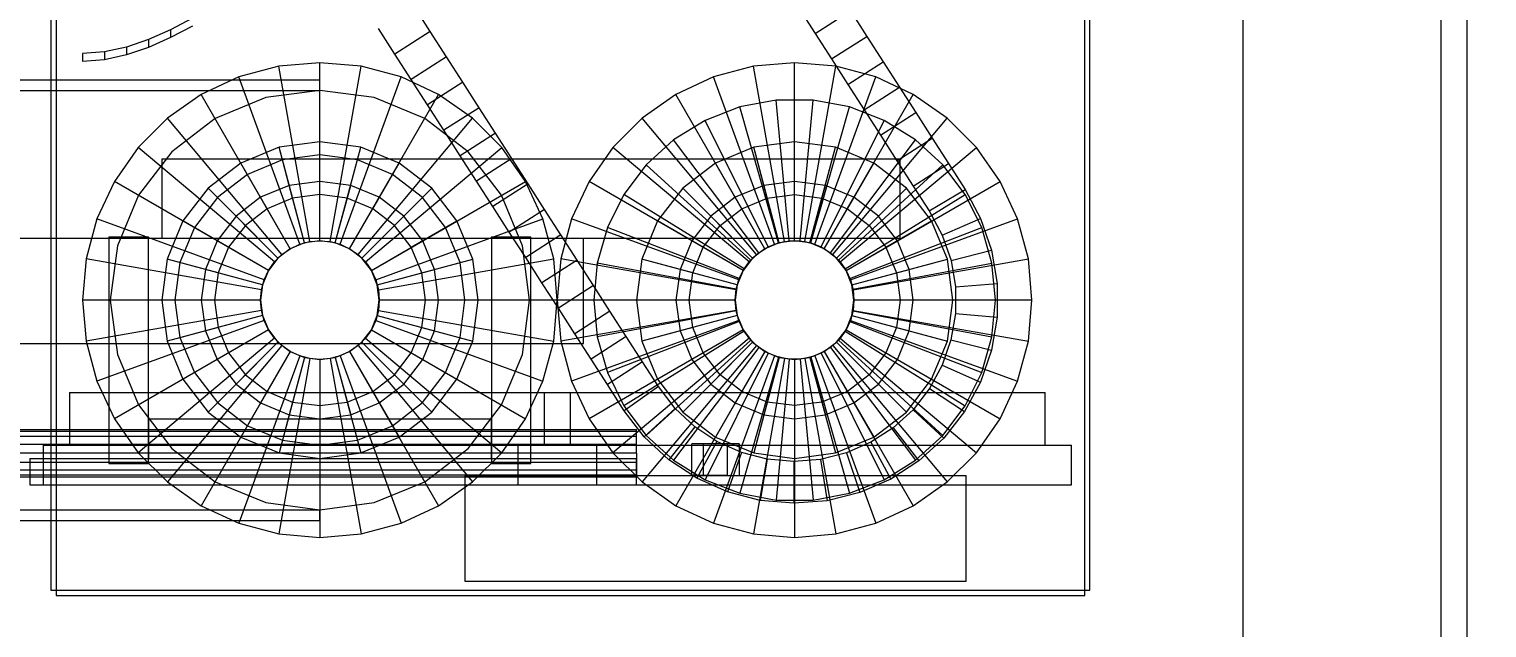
# Model space of a CAD drawing. Header units: millimetres. Extents: x -191664 to 191490, y -197311 to 10263.
# Drawn here: x 20544 to 21097, y -123838 to -123611 of the extents above; entities that cross this region are included whole.
import ezdxf

# ---------------------------------------------------------------- set-up
doc = ezdxf.new("R2010")
doc.units = ezdxf.units.MM
doc.layers.add('DET_secador_lateral', color=7, linetype='Continuous', lineweight=0)
doc.layers.add('R15_COTAS_TRANSPORTE_P', color=1, linetype='Continuous', lineweight=0)
doc.dimstyles.new('PLANTA_20', dxfattribs={"dimtxt": 50, "dimasz": 30, "dimexe": 30, "dimexo": 16, "dimgap": 20, "dimtad": 1, "dimtih": 1, "dimtoh": 1, "dimdec": 1, "dimzin": 0, "dimdsep": 46, "dimcen": 0.09, "dimadec": 0, "dimazin": 0, "dimtfac": 1, "dimtdec": 4, "dimtofl": 0, "dimtmove": 0, "dimatfit": 3, "dimfxl": 1, "dimtolj": 1, "dimtzin": 0, "dimarcsym": 0})

# ---------------------------------------------------------------- blocks, each defined once
blk = doc.blocks.new('*D133')
at = {"layer": 'Defpoints', "color": 0, "transparency": 16777216}
for p in [(439.69, -194147.98), (217.89, -194406.09), (-500, -194490), (-500, -194490), (500, -194490)]:
    blk.add_point(p, dxfattribs=at)
at = {"layer": 'R15_COTAS_TRANSPORTE_P', "color": 0, "lineweight": -2, "transparency": 16777216}
blk.add_arc((-500, -194490), 722.77, 2.37834, 17.62166, dxfattribs=at)
at = {"layer": 'R15_COTAS_TRANSPORTE_P', "color": 0, "transparency": 16777216}
for points in [[(184.12, -194272.81), (193.59, -194269.58), (179.18, -194242.8)], [(227.15, -194459.9), (217.15, -194460.11), (222.77, -194490)]]:
    blk.add_solid(points, dxfattribs=at)

msp = doc.modelspace()

# ---------------------------------------------------------------- linework, layer by layer
at = {"layer": 'DET_secador_lateral', "color": 9, "true_color": 0xb8c6c1}
msp.add_line((21079.71, -123265), (21079.71, -125025), dxfattribs=at)
at = {"layer": 'DET_secador_lateral', "color": 254, "true_color": 0xd8e0dc}
msp.add_line((21089.71, -125535), (21089.71, -123265), dxfattribs=at)
at = {"layer": 'DET_secador_lateral', "color": 251, "true_color": 0x536a64}
msp.add_line((21004.71, -123300), (21004.71, -125550), dxfattribs=at)
at = {"layer": 'DET_secador_lateral', "color": 55, "true_color": 0xb9a24b}
for p, q in [((20552.71, -123323.5), (20552.71, -123823.5)), ((20946.71, -123823.5), (20946.71, -123323.5)), ((20552.71, -123823.5), (20554.71, -123823.5)), ((20554.71, -123823.5), (20554.71, -123825.5)), ((20554.71, -123825.5), (20944.71, -123825.5)), ((20944.71, -123825.5), (20944.71, -123823.5)), ((20944.71, -123823.5), (20946.71, -123823.5))]:
    msp.add_line(p, q, dxfattribs=at)
at = {"layer": 'DET_secador_lateral', "color": 43, "true_color": 0xc7ad4e}
for p, q in [((20554.71, -123323.5), (20554.71, -123823.5)), ((20944.71, -123823.5), (20944.71, -123323.5)), ((20554.71, -123823.5), (20944.71, -123823.5))]:
    msp.add_line(p, q, dxfattribs=at)
at = {"layer": 'DET_secador_lateral', "color": 8, "true_color": 0x657a85}
for p, q in [((20696.51, -123611.64), (20690.31, -123602)), ((20836.29, -123602.83), (20842.49, -123612.47)), ((20842.49, -123612.47), (20855.85, -123603.88)), ((20855.85, -123603.88), (20862.04, -123613.52)), ((20683.15, -123620.23), (20676.95, -123610.59)), ((20696.51, -123611.64), (20683.15, -123620.23)), ((20702.7, -123621.28), (20696.51, -123611.64)), ((20842.49, -123612.47), (20848.68, -123622.1)), ((20848.68, -123622.1), (20862.04, -123613.52)), ((20862.04, -123613.52), (20868.24, -123623.16)), ((20689.34, -123629.87), (20683.15, -123620.23)), ((20702.7, -123621.28), (20689.34, -123629.87)), ((20708.9, -123630.92), (20702.7, -123621.28)), ((20848.68, -123622.1), (20854.88, -123631.74)), ((20854.88, -123631.74), (20868.24, -123623.16)), ((20868.24, -123623.16), (20874.43, -123632.79)), ((20695.54, -123639.51), (20689.34, -123629.87)), ((20708.9, -123630.92), (20695.54, -123639.51)), ((20715.09, -123640.56), (20708.9, -123630.92)), ((20854.88, -123631.74), (20861.08, -123641.38)), ((20861.08, -123641.38), (20874.43, -123632.79)), ((20874.43, -123632.79), (20880.63, -123642.43)), ((20701.74, -123649.14), (20695.54, -123639.51)), ((20715.09, -123640.56), (20701.74, -123649.14)), ((20721.29, -123650.2), (20715.09, -123640.56)), ((20861.08, -123641.38), (20867.27, -123651.02)), ((20867.27, -123651.02), (20880.63, -123642.43)), ((20880.63, -123642.43), (20886.83, -123652.07)), ((20707.93, -123658.78), (20701.74, -123649.14)), ((20721.29, -123650.2), (20707.93, -123658.78)), ((20727.49, -123659.83), (20721.29, -123650.2)), ((20867.27, -123651.02), (20873.47, -123660.66)), ((20873.47, -123660.66), (20886.83, -123652.07)), ((20886.83, -123652.07), (20893.02, -123661.71)), ((20714.13, -123668.42), (20707.93, -123658.78)), ((20727.49, -123659.83), (20714.13, -123668.42)), ((20733.68, -123669.47), (20727.49, -123659.83)), ((20873.47, -123660.66), (20879.67, -123670.3)), ((20879.67, -123670.3), (20893.02, -123661.71)), ((20893.02, -123661.71), (20899.37, -123671.6)), ((20720.32, -123678.06), (20714.13, -123668.42)), ((20733.68, -123669.47), (20720.32, -123678.06)), ((20739.88, -123679.11), (20733.68, -123669.47)), ((20879.67, -123670.3), (20885.71, -123679.68)), ((20885.71, -123679.68), (20899.37, -123671.6)), ((20899.37, -123671.6), (20905.26, -123682.51)), ((20726.52, -123687.7), (20720.32, -123678.06)), ((20739.88, -123679.11), (20726.52, -123687.7)), ((20746.08, -123688.75), (20739.88, -123679.11)), ((20885.71, -123679.68), (20890.72, -123688.9)), ((20890.72, -123688.9), (20905.26, -123682.51)), ((20905.26, -123682.51), (20909.41, -123694.58)), ((20732.72, -123697.34), (20726.52, -123687.7)), ((20746.08, -123688.75), (20732.72, -123697.34)), ((20752.27, -123698.39), (20746.08, -123688.75)), ((20890.72, -123688.9), (20894.02, -123698.48)), ((20894.02, -123698.48), (20909.41, -123694.58)), ((20909.41, -123694.58), (20911.51, -123707.17)), ((20738.91, -123706.98), (20732.72, -123697.34)), ((20752.27, -123698.39), (20738.91, -123706.98)), ((20758.47, -123708.03), (20752.27, -123698.39)), ((20894.02, -123698.48), (20895.68, -123708.47)), ((20745.11, -123716.61), (20738.91, -123706.98)), ((20758.47, -123708.03), (20745.11, -123716.61)), ((20764.66, -123717.67), (20758.47, -123708.03)), ((20895.68, -123708.47), (20895.67, -123718.6)), ((20895.68, -123708.47), (20911.51, -123707.17)), ((20911.51, -123707.17), (20911.5, -123719.93)), ((20751.31, -123726.25), (20745.11, -123716.61)), ((20764.66, -123717.67), (20751.31, -123726.25)), ((20770.86, -123727.3), (20764.66, -123717.67)), ((20895.67, -123718.6), (20894, -123728.59)), ((20895.67, -123718.6), (20911.5, -123719.93)), ((20911.5, -123719.93), (20909.39, -123732.51)), ((20757.5, -123735.89), (20751.31, -123726.25)), ((20770.86, -123727.3), (20757.5, -123735.89)), ((20777.06, -123736.94), (20770.86, -123727.3)), ((20894, -123728.59), (20890.69, -123738.17)), ((20894, -123728.59), (20909.39, -123732.51)), ((20909.39, -123732.51), (20905.23, -123744.57)), ((20763.7, -123745.53), (20757.5, -123735.89)), ((20777.06, -123736.94), (20763.7, -123745.53)), ((20783.07, -123746.31), (20777.06, -123736.94)), ((20890.69, -123738.17), (20885.86, -123747.07)), ((20890.69, -123738.17), (20905.23, -123744.57)), ((20905.23, -123744.57), (20899.13, -123755.78)), ((20770.08, -123755.44), (20763.7, -123745.53)), ((20783.07, -123746.31), (20770.08, -123755.44)), ((20789.42, -123754.62), (20783.07, -123746.31)), ((20885.86, -123747.07), (20879.61, -123755.05)), ((20885.86, -123747.07), (20899.13, -123755.78)), ((20777.66, -123765.29), (20770.08, -123755.44)), ((20789.42, -123754.62), (20777.66, -123765.29)), ((20796.82, -123761.53), (20789.42, -123754.62)), ((20879.61, -123755.05), (20872.14, -123761.89)), ((20879.61, -123755.05), (20891.27, -123765.83)), ((20899.13, -123755.78), (20891.27, -123765.83)), ((20786.99, -123774), (20777.66, -123765.29)), ((20796.82, -123761.53), (20786.99, -123774)), ((20805.27, -123767.12), (20796.82, -123761.53)), ((20872.14, -123761.89), (20863.64, -123767.4)), ((20872.14, -123761.89), (20881.86, -123774.45)), ((20891.27, -123765.83), (20881.86, -123774.45)), ((20805.27, -123767.12), (20797.63, -123781.04)), ((20814.52, -123771.25), (20805.27, -123767.12)), ((20814.52, -123771.25), (20809.28, -123786.24)), ((20824.33, -123773.79), (20814.52, -123771.25)), ((20854.35, -123771.44), (20844.52, -123773.88)), ((20863.64, -123767.4), (20854.35, -123771.44)), ((20854.35, -123771.44), (20859.45, -123786.48)), ((20863.64, -123767.4), (20871.15, -123781.39)), ((20797.63, -123781.04), (20786.99, -123774)), ((20824.33, -123773.79), (20821.63, -123789.44)), ((20834.42, -123774.68), (20824.33, -123773.79)), ((20834.42, -123774.68), (20834.35, -123790.55)), ((20844.52, -123773.88), (20834.42, -123774.68)), ((20844.52, -123773.88), (20847.07, -123789.56)), ((20881.86, -123774.45), (20871.15, -123781.39)), ((20809.28, -123786.24), (20797.63, -123781.04)), ((20871.15, -123781.39), (20859.45, -123786.48)), ((20821.63, -123789.44), (20809.28, -123786.24)), ((20859.45, -123786.48), (20847.07, -123789.56)), ((20834.35, -123790.55), (20821.63, -123789.44)), ((20847.07, -123789.56), (20834.35, -123790.55))]:
    msp.add_line(p, q, dxfattribs=at)
at = {"layer": 'DET_secador_lateral', "color": 9, "true_color": 0xc7cdbf}
for p, q in [((20598.05, -123611), (20589.71, -123614.73)), ((20606.38, -123606.66), (20598.05, -123611)), ((20606.38, -123609.66), (20598.05, -123614)), ((20598.05, -123611), (20598.05, -123614)), ((20581.38, -123617.59), (20573.05, -123619.39)), ((20589.71, -123614.73), (20581.38, -123617.59)), ((20581.38, -123617.59), (20581.38, -123620.59)), ((20598.05, -123614), (20589.71, -123617.73)), ((20589.71, -123614.73), (20589.71, -123617.73)), ((20573.05, -123619.39), (20564.71, -123620)), ((20564.71, -123620), (20564.71, -123623)), ((20573.05, -123622.39), (20564.71, -123623)), ((20573.05, -123619.39), (20573.05, -123622.39)), ((20581.38, -123620.59), (20573.05, -123622.39)), ((20589.71, -123617.73), (20581.38, -123620.59))]:
    msp.add_line(p, q, dxfattribs=at)
at = {"layer": 'DET_secador_lateral', "color": 252, "true_color": 0x8ba19a}
for p, q in [((20639.08, -123624.87), (20623.93, -123628.93)), ((20654.71, -123623.5), (20639.08, -123624.87)), ((20650.81, -123691.34), (20639.08, -123624.87)), ((20670.34, -123624.87), (20654.71, -123623.5)), ((20654.71, -123691), (20654.71, -123623.5)), ((20658.62, -123691.34), (20670.34, -123624.87)), ((20685.49, -123628.93), (20670.34, -123624.87)), ((20819.08, -123624.87), (20803.93, -123628.93)), ((20834.71, -123623.5), (20819.08, -123624.87)), ((20830.81, -123691.34), (20819.08, -123624.87)), ((20850.34, -123624.87), (20834.71, -123623.5)), ((20834.71, -123691), (20834.71, -123623.5)), ((20838.62, -123691.34), (20850.34, -123624.87)), ((20865.49, -123628.93), (20850.34, -123624.87)), ((20623.93, -123628.93), (20609.71, -123635.56)), ((20647.02, -123692.36), (20623.93, -123628.93)), ((20662.41, -123692.36), (20685.49, -123628.93)), ((20699.71, -123635.56), (20685.49, -123628.93)), ((20803.93, -123628.93), (20789.71, -123635.56)), ((20827.02, -123692.36), (20803.93, -123628.93)), ((20842.41, -123692.36), (20865.49, -123628.93)), ((20879.71, -123635.56), (20865.49, -123628.93)), ((20609.71, -123635.56), (20596.86, -123644.56)), ((20643.46, -123694.01), (20609.71, -123635.56)), ((20665.96, -123694.01), (20699.71, -123635.56)), ((20712.56, -123644.56), (20699.71, -123635.56)), ((20789.71, -123635.56), (20776.86, -123644.56)), ((20823.46, -123694.01), (20789.71, -123635.56)), ((20827.69, -123637.71), (20813.88, -123640.29)), ((20841.74, -123637.71), (20827.69, -123637.71)), ((20832.64, -123691.1), (20827.69, -123637.71)), ((20836.79, -123691.1), (20841.74, -123637.71)), ((20855.54, -123640.29), (20841.74, -123637.71)), ((20845.96, -123694.01), (20879.71, -123635.56)), ((20892.56, -123644.56), (20879.71, -123635.56)), ((20596.86, -123644.56), (20585.77, -123655.65)), ((20640.25, -123696.26), (20596.86, -123644.56)), ((20669.17, -123696.26), (20712.56, -123644.56)), ((20723.66, -123655.65), (20712.56, -123644.56)), ((20776.86, -123644.56), (20765.77, -123655.65)), ((20820.25, -123696.26), (20776.86, -123644.56)), ((20813.88, -123640.29), (20800.78, -123645.36)), ((20828.55, -123691.86), (20813.88, -123640.29)), ((20840.87, -123691.86), (20855.54, -123640.29)), ((20849.17, -123696.26), (20892.56, -123644.56)), ((20868.64, -123645.36), (20855.54, -123640.29)), ((20903.66, -123655.65), (20892.56, -123644.56)), ((20800.78, -123645.36), (20788.84, -123652.76)), ((20824.68, -123693.36), (20800.78, -123645.36)), ((20844.74, -123693.36), (20868.64, -123645.36)), ((20880.58, -123652.76), (20868.64, -123645.36)), ((20585.77, -123655.65), (20576.77, -123668.5)), ((20637.48, -123699.04), (20585.77, -123655.65)), ((20639.18, -123655.54), (20624.71, -123661.54)), ((20654.71, -123653.5), (20639.18, -123655.54)), ((20644.36, -123674.86), (20639.18, -123655.54)), ((20648.89, -123691.77), (20639.18, -123655.54)), ((20670.24, -123655.54), (20654.71, -123653.5)), ((20654.71, -123673.5), (20654.71, -123653.5)), ((20654.71, -123691), (20654.71, -123653.5)), ((20660.54, -123691.77), (20670.24, -123655.54)), ((20665.06, -123674.86), (20670.24, -123655.54)), ((20684.71, -123661.54), (20670.24, -123655.54)), ((20671.95, -123699.04), (20723.66, -123655.65)), ((20732.65, -123668.5), (20723.66, -123655.65)), ((20765.77, -123655.65), (20756.77, -123668.5)), ((20817.48, -123699.04), (20765.77, -123655.65)), ((20788.84, -123652.76), (20778.46, -123662.22)), ((20821.15, -123695.54), (20788.84, -123652.76)), ((20819.18, -123655.54), (20804.71, -123661.54)), ((20834.71, -123653.5), (20819.18, -123655.54)), ((20824.36, -123674.86), (20819.18, -123655.54)), ((20828.89, -123691.77), (20819.18, -123655.54)), ((20850.24, -123655.54), (20834.71, -123653.5)), ((20834.71, -123673.5), (20834.71, -123653.5)), ((20834.71, -123691), (20834.71, -123653.5)), ((20840.54, -123691.77), (20850.24, -123655.54)), ((20845.06, -123674.86), (20850.24, -123655.54)), ((20848.27, -123695.54), (20880.58, -123652.76)), ((20864.71, -123661.54), (20850.24, -123655.54)), ((20851.95, -123699.04), (20903.66, -123655.65)), ((20890.96, -123662.22), (20880.58, -123652.76)), ((20912.65, -123668.5), (20903.66, -123655.65)), ((20624.71, -123661.54), (20612.29, -123671.07)), ((20634.71, -123678.86), (20624.71, -123661.54)), ((20643.46, -123694.01), (20624.71, -123661.54)), ((20665.96, -123694.01), (20684.71, -123661.54)), ((20674.71, -123678.86), (20684.71, -123661.54)), ((20697.14, -123671.07), (20684.71, -123661.54)), ((20804.71, -123661.54), (20792.29, -123671.07)), ((20814.71, -123678.86), (20804.71, -123661.54)), ((20823.46, -123694.01), (20804.71, -123661.54)), ((20845.96, -123694.01), (20864.71, -123661.54)), ((20854.71, -123678.86), (20864.71, -123661.54)), ((20877.14, -123671.07), (20864.71, -123661.54)), ((20778.46, -123662.22), (20770, -123673.43)), ((20818.08, -123698.34), (20778.46, -123662.22)), ((20851.34, -123698.34), (20890.96, -123662.22)), ((20899.43, -123673.43), (20890.96, -123662.22)), ((20576.77, -123668.5), (20570.14, -123682.72)), ((20635.23, -123702.25), (20576.77, -123668.5)), ((20612.29, -123671.07), (20602.75, -123683.5)), ((20626.43, -123685.22), (20612.29, -123671.07)), ((20638.8, -123697.59), (20612.29, -123671.07)), ((20643.07, -123670.03), (20632.21, -123674.53)), ((20654.71, -123668.5), (20643.07, -123670.03)), ((20648.89, -123691.77), (20643.07, -123670.03)), ((20666.36, -123670.03), (20654.71, -123668.5)), ((20654.71, -123691), (20654.71, -123668.5)), ((20660.54, -123691.77), (20666.36, -123670.03)), ((20677.21, -123674.53), (20666.36, -123670.03)), ((20670.62, -123697.59), (20697.14, -123671.07)), ((20674.2, -123702.25), (20732.65, -123668.5)), ((20683, -123685.22), (20697.14, -123671.07)), ((20706.67, -123683.5), (20697.14, -123671.07)), ((20739.28, -123682.72), (20732.65, -123668.5)), ((20756.77, -123668.5), (20750.14, -123682.72)), ((20815.23, -123702.25), (20756.77, -123668.5)), ((20792.29, -123671.07), (20782.75, -123683.5)), ((20806.43, -123685.22), (20792.29, -123671.07)), ((20818.8, -123697.59), (20792.29, -123671.07)), ((20823.07, -123670.03), (20812.21, -123674.53)), ((20834.71, -123668.5), (20823.07, -123670.03)), ((20828.89, -123691.77), (20823.07, -123670.03)), ((20846.36, -123670.03), (20834.71, -123668.5)), ((20834.71, -123691), (20834.71, -123668.5)), ((20840.54, -123691.77), (20846.36, -123670.03)), ((20857.21, -123674.53), (20846.36, -123670.03)), ((20850.62, -123697.59), (20877.14, -123671.07)), ((20854.2, -123702.25), (20912.65, -123668.5)), ((20863, -123685.22), (20877.14, -123671.07)), ((20886.67, -123683.5), (20877.14, -123671.07)), ((20919.28, -123682.72), (20912.65, -123668.5)), ((20632.21, -123674.53), (20622.89, -123681.68)), ((20643.46, -123694.01), (20632.21, -123674.53)), ((20665.96, -123694.01), (20677.21, -123674.53)), ((20686.53, -123681.68), (20677.21, -123674.53)), ((20770, -123673.43), (20763.74, -123686)), ((20815.58, -123701.66), (20770, -123673.43)), ((20812.21, -123674.53), (20802.89, -123681.68)), ((20823.46, -123694.01), (20812.21, -123674.53)), ((20814.71, -123678.86), (20824.36, -123674.86)), ((20824.36, -123674.86), (20834.71, -123673.5)), ((20834.71, -123673.5), (20845.06, -123674.86)), ((20845.06, -123674.86), (20854.71, -123678.86)), ((20845.96, -123694.01), (20857.21, -123674.53)), ((20853.84, -123701.66), (20899.43, -123673.43)), ((20866.53, -123681.68), (20857.21, -123674.53)), ((20905.69, -123686), (20899.43, -123673.43)), ((20570.14, -123682.72), (20566.08, -123697.87)), ((20633.57, -123705.8), (20570.14, -123682.72)), ((20602.75, -123683.5), (20596.76, -123697.97)), ((20620.07, -123693.5), (20602.75, -123683.5)), ((20635.23, -123702.25), (20602.75, -123683.5)), ((20622.89, -123681.68), (20615.74, -123691)), ((20638.8, -123697.59), (20622.89, -123681.68)), ((20670.62, -123697.59), (20686.53, -123681.68)), ((20674.2, -123702.25), (20706.67, -123683.5)), ((20675.86, -123705.8), (20739.28, -123682.72)), ((20693.68, -123691), (20686.53, -123681.68)), ((20689.35, -123693.5), (20706.67, -123683.5)), ((20712.67, -123697.97), (20706.67, -123683.5)), ((20743.34, -123697.87), (20739.28, -123682.72)), ((20750.14, -123682.72), (20746.08, -123697.87)), ((20813.57, -123705.8), (20750.14, -123682.72)), ((20782.75, -123683.5), (20776.76, -123697.97)), ((20800.07, -123693.5), (20782.75, -123683.5)), ((20815.23, -123702.25), (20782.75, -123683.5)), ((20802.89, -123681.68), (20795.74, -123691)), ((20818.8, -123697.59), (20802.89, -123681.68)), ((20806.43, -123685.22), (20814.71, -123678.86)), ((20850.62, -123697.59), (20866.53, -123681.68)), ((20854.2, -123702.25), (20886.67, -123683.5)), ((20854.71, -123678.86), (20863, -123685.22)), ((20855.86, -123705.8), (20919.28, -123682.72)), ((20873.68, -123691), (20866.53, -123681.68)), ((20869.35, -123693.5), (20886.67, -123683.5)), ((20892.67, -123697.97), (20886.67, -123683.5)), ((20923.34, -123697.87), (20919.28, -123682.72)), ((20763.74, -123686), (20759.89, -123699.51)), ((20813.73, -123705.37), (20763.74, -123686)), ((20800.07, -123693.5), (20806.43, -123685.22)), ((20855.69, -123705.37), (20905.69, -123686)), ((20863, -123685.22), (20869.35, -123693.5)), ((20909.53, -123699.51), (20905.69, -123686)), ((20615.74, -123691), (20611.25, -123701.85)), ((20635.23, -123702.25), (20615.74, -123691)), ((20640.25, -123696.26), (20643.46, -123694.01)), ((20643.46, -123694.01), (20647.02, -123692.36)), ((20647.02, -123692.36), (20650.81, -123691.34)), ((20650.81, -123691.34), (20654.71, -123691)), ((20654.71, -123691), (20658.62, -123691.34)), ((20658.62, -123691.34), (20662.41, -123692.36)), ((20662.41, -123692.36), (20665.96, -123694.01)), ((20665.96, -123694.01), (20669.17, -123696.26)), ((20674.2, -123702.25), (20693.68, -123691)), ((20698.18, -123701.85), (20693.68, -123691)), ((20795.74, -123691), (20791.25, -123701.85)), ((20815.23, -123702.25), (20795.74, -123691)), ((20796.08, -123703.15), (20800.07, -123693.5)), ((20820.25, -123696.26), (20823.46, -123694.01)), ((20821.15, -123695.54), (20824.68, -123693.36)), ((20823.46, -123694.01), (20827.02, -123692.36)), ((20824.68, -123693.36), (20828.55, -123691.86)), ((20827.02, -123692.36), (20830.81, -123691.34)), ((20828.55, -123691.86), (20832.64, -123691.1)), ((20830.81, -123691.34), (20834.71, -123691)), ((20832.64, -123691.1), (20836.79, -123691.1)), ((20834.71, -123691), (20838.62, -123691.34)), ((20836.79, -123691.1), (20840.87, -123691.86)), ((20838.62, -123691.34), (20842.41, -123692.36)), ((20840.87, -123691.86), (20844.74, -123693.36)), ((20842.41, -123692.36), (20845.96, -123694.01)), ((20844.74, -123693.36), (20848.27, -123695.54)), ((20845.96, -123694.01), (20849.17, -123696.26)), ((20854.2, -123702.25), (20873.68, -123691)), ((20869.35, -123693.5), (20873.35, -123703.15)), ((20878.18, -123701.85), (20873.68, -123691)), ((20566.08, -123697.87), (20564.71, -123713.5)), ((20632.55, -123709.59), (20566.08, -123697.87)), ((20596.76, -123697.97), (20594.71, -123713.5)), ((20616.08, -123703.15), (20596.76, -123697.97)), ((20632.98, -123707.68), (20596.76, -123697.97)), ((20635.23, -123702.25), (20637.48, -123699.04)), ((20637.48, -123699.04), (20640.25, -123696.26)), ((20669.17, -123696.26), (20671.95, -123699.04)), ((20671.95, -123699.04), (20674.2, -123702.25)), ((20676.45, -123707.68), (20712.67, -123697.97)), ((20676.87, -123709.59), (20743.34, -123697.87)), ((20693.35, -123703.15), (20712.67, -123697.97)), ((20714.71, -123713.5), (20712.67, -123697.97)), ((20744.71, -123713.5), (20743.34, -123697.87)), ((20746.08, -123697.87), (20744.71, -123713.5)), ((20812.55, -123709.59), (20746.08, -123697.87)), ((20759.89, -123699.51), (20758.6, -123713.5)), ((20812.6, -123709.37), (20759.89, -123699.51)), ((20776.76, -123697.97), (20774.71, -123713.5)), ((20796.08, -123703.15), (20776.76, -123697.97)), ((20812.98, -123707.68), (20776.76, -123697.97)), ((20815.23, -123702.25), (20817.48, -123699.04)), ((20815.58, -123701.66), (20818.08, -123698.34)), ((20817.48, -123699.04), (20820.25, -123696.26)), ((20818.08, -123698.34), (20821.15, -123695.54)), ((20848.27, -123695.54), (20851.34, -123698.34)), ((20849.17, -123696.26), (20851.95, -123699.04)), ((20851.34, -123698.34), (20853.84, -123701.66)), ((20851.95, -123699.04), (20854.2, -123702.25)), ((20856.45, -123707.68), (20892.67, -123697.97)), ((20856.83, -123709.37), (20909.53, -123699.51)), ((20856.87, -123709.59), (20923.34, -123697.87)), ((20873.35, -123703.15), (20892.67, -123697.97)), ((20894.71, -123713.5), (20892.67, -123697.97)), ((20910.83, -123713.5), (20909.53, -123699.51)), ((20924.71, -123713.5), (20923.34, -123697.87)), ((20611.25, -123701.85), (20609.71, -123713.5)), ((20632.98, -123707.68), (20611.25, -123701.85)), ((20632.55, -123709.59), (20633.57, -123705.8)), ((20633.57, -123705.8), (20635.23, -123702.25)), ((20674.2, -123702.25), (20675.86, -123705.8)), ((20675.86, -123705.8), (20676.87, -123709.59)), ((20676.45, -123707.68), (20698.18, -123701.85)), ((20699.71, -123713.5), (20698.18, -123701.85)), ((20791.25, -123701.85), (20789.71, -123713.5)), ((20812.98, -123707.68), (20791.25, -123701.85)), ((20794.71, -123713.5), (20796.08, -123703.15)), ((20812.55, -123709.59), (20813.57, -123705.8)), ((20812.6, -123709.37), (20813.73, -123705.37)), ((20813.57, -123705.8), (20815.23, -123702.25)), ((20813.73, -123705.37), (20815.58, -123701.66)), ((20853.84, -123701.66), (20855.69, -123705.37)), ((20854.2, -123702.25), (20855.86, -123705.8)), ((20855.69, -123705.37), (20856.83, -123709.37)), ((20855.86, -123705.8), (20856.87, -123709.59)), ((20856.45, -123707.68), (20878.18, -123701.85)), ((20873.35, -123703.15), (20874.71, -123713.5)), ((20879.71, -123713.5), (20878.18, -123701.85)), ((20632.21, -123713.5), (20632.55, -123709.59)), ((20676.87, -123709.59), (20677.21, -123713.5)), ((20812.21, -123713.5), (20812.6, -123709.37)), ((20812.21, -123713.5), (20812.55, -123709.59)), ((20856.83, -123709.37), (20857.21, -123713.5)), ((20856.87, -123709.59), (20857.21, -123713.5)), ((20632.21, -123713.5), (20564.71, -123713.5)), ((20564.71, -123713.5), (20566.08, -123729.13)), ((20614.71, -123713.5), (20594.71, -123713.5)), ((20594.71, -123713.5), (20596.76, -123729.03)), ((20632.21, -123713.5), (20594.71, -123713.5)), ((20632.21, -123713.5), (20609.71, -123713.5)), ((20609.71, -123713.5), (20611.25, -123725.15)), ((20632.55, -123717.41), (20632.21, -123713.5)), ((20677.21, -123713.5), (20676.87, -123717.41)), ((20714.71, -123713.5), (20677.21, -123713.5)), ((20699.71, -123713.5), (20677.21, -123713.5)), ((20744.71, -123713.5), (20677.21, -123713.5)), ((20714.71, -123713.5), (20694.71, -123713.5)), ((20698.18, -123725.15), (20699.71, -123713.5)), ((20712.67, -123729.03), (20714.71, -123713.5)), ((20743.34, -123729.13), (20744.71, -123713.5)), ((20812.21, -123713.5), (20744.71, -123713.5)), ((20744.71, -123713.5), (20746.08, -123729.13)), ((20812.21, -123713.5), (20758.6, -123713.5)), ((20758.6, -123713.5), (20759.89, -123727.49)), ((20794.71, -123713.5), (20774.71, -123713.5)), ((20774.71, -123713.5), (20776.76, -123729.03)), ((20812.21, -123713.5), (20774.71, -123713.5)), ((20812.21, -123713.5), (20789.71, -123713.5)), ((20789.71, -123713.5), (20791.25, -123725.15)), ((20796.08, -123723.85), (20794.71, -123713.5)), ((20812.6, -123717.63), (20812.21, -123713.5)), ((20812.55, -123717.41), (20812.21, -123713.5)), ((20857.21, -123713.5), (20856.83, -123717.63)), ((20857.21, -123713.5), (20856.87, -123717.41)), ((20894.71, -123713.5), (20857.21, -123713.5)), ((20879.71, -123713.5), (20857.21, -123713.5)), ((20910.83, -123713.5), (20857.21, -123713.5)), ((20924.71, -123713.5), (20857.21, -123713.5)), ((20874.71, -123713.5), (20873.35, -123723.85)), ((20894.71, -123713.5), (20874.71, -123713.5)), ((20878.18, -123725.15), (20879.71, -123713.5)), ((20892.67, -123729.03), (20894.71, -123713.5)), ((20909.53, -123727.49), (20910.83, -123713.5)), ((20923.34, -123729.13), (20924.71, -123713.5)), ((20632.55, -123717.41), (20566.08, -123729.13)), ((20633.57, -123721.2), (20570.14, -123744.28)), ((20632.98, -123719.32), (20596.76, -123729.03)), ((20632.98, -123719.32), (20611.25, -123725.15)), ((20633.57, -123721.2), (20632.55, -123717.41)), ((20635.23, -123724.75), (20633.57, -123721.2)), ((20675.86, -123721.2), (20674.2, -123724.75)), ((20676.87, -123717.41), (20675.86, -123721.2)), ((20675.86, -123721.2), (20739.28, -123744.28)), ((20676.45, -123719.32), (20712.67, -123729.03)), ((20676.45, -123719.32), (20698.18, -123725.15)), ((20676.87, -123717.41), (20743.34, -123729.13)), ((20812.55, -123717.41), (20746.08, -123729.13)), ((20813.57, -123721.2), (20750.14, -123744.28)), ((20812.6, -123717.63), (20759.89, -123727.49)), ((20813.73, -123721.63), (20763.74, -123741)), ((20812.98, -123719.32), (20776.76, -123729.03)), ((20812.98, -123719.32), (20791.25, -123725.15)), ((20813.57, -123721.2), (20812.55, -123717.41)), ((20813.73, -123721.63), (20812.6, -123717.63)), ((20815.23, -123724.75), (20813.57, -123721.2)), ((20815.58, -123725.34), (20813.73, -123721.63)), ((20855.69, -123721.63), (20853.84, -123725.34)), ((20855.86, -123721.2), (20854.2, -123724.75)), ((20856.83, -123717.63), (20855.69, -123721.63)), ((20855.69, -123721.63), (20905.69, -123741)), ((20856.87, -123717.41), (20855.86, -123721.2)), ((20855.86, -123721.2), (20919.28, -123744.28)), ((20856.45, -123719.32), (20892.67, -123729.03)), ((20856.45, -123719.32), (20878.18, -123725.15)), ((20856.83, -123717.63), (20909.53, -123727.49)), ((20856.87, -123717.41), (20923.34, -123729.13)), ((20635.23, -123724.75), (20576.77, -123758.5)), ((20637.48, -123727.96), (20585.77, -123771.35)), ((20616.08, -123723.85), (20596.76, -123729.03)), ((20635.23, -123724.75), (20602.75, -123743.5)), ((20611.25, -123725.15), (20615.74, -123736)), ((20635.23, -123724.75), (20615.74, -123736)), ((20637.48, -123727.96), (20635.23, -123724.75)), ((20640.25, -123730.74), (20637.48, -123727.96)), ((20671.95, -123727.96), (20669.17, -123730.74)), ((20674.2, -123724.75), (20671.95, -123727.96)), ((20671.95, -123727.96), (20723.66, -123771.35)), ((20674.2, -123724.75), (20706.67, -123743.5)), ((20674.2, -123724.75), (20693.68, -123736)), ((20674.2, -123724.75), (20732.65, -123758.5)), ((20693.35, -123723.85), (20712.67, -123729.03)), ((20693.68, -123736), (20698.18, -123725.15)), ((20815.23, -123724.75), (20756.77, -123758.5)), ((20759.89, -123727.49), (20763.74, -123741)), ((20817.48, -123727.96), (20765.77, -123771.35)), ((20815.58, -123725.34), (20770, -123753.57)), ((20796.08, -123723.85), (20776.76, -123729.03)), ((20815.23, -123724.75), (20782.75, -123743.5)), ((20791.25, -123725.15), (20795.74, -123736)), ((20815.23, -123724.75), (20795.74, -123736)), ((20800.07, -123733.5), (20796.08, -123723.85)), ((20817.48, -123727.96), (20815.23, -123724.75)), ((20818.08, -123728.66), (20815.58, -123725.34)), ((20820.25, -123730.74), (20817.48, -123727.96)), ((20851.95, -123727.96), (20849.17, -123730.74)), ((20853.84, -123725.34), (20851.34, -123728.66)), ((20854.2, -123724.75), (20851.95, -123727.96)), ((20851.95, -123727.96), (20903.66, -123771.35)), ((20853.84, -123725.34), (20899.43, -123753.57)), ((20854.2, -123724.75), (20886.67, -123743.5)), ((20854.2, -123724.75), (20873.68, -123736)), ((20854.2, -123724.75), (20912.65, -123758.5)), ((20873.35, -123723.85), (20869.35, -123733.5)), ((20873.35, -123723.85), (20892.67, -123729.03)), ((20873.68, -123736), (20878.18, -123725.15)), ((20905.69, -123741), (20909.53, -123727.49)), ((20566.08, -123729.13), (20570.14, -123744.28)), ((20596.76, -123729.03), (20602.75, -123743.5)), ((20640.25, -123730.74), (20596.86, -123782.44)), ((20620.07, -123733.5), (20602.75, -123743.5)), ((20643.46, -123732.99), (20609.71, -123791.44)), ((20638.8, -123729.41), (20612.29, -123755.93)), ((20638.8, -123729.41), (20622.89, -123745.32)), ((20643.46, -123732.99), (20624.71, -123765.46)), ((20643.46, -123732.99), (20632.21, -123752.47)), ((20643.46, -123732.99), (20640.25, -123730.74)), ((20647.02, -123734.64), (20643.46, -123732.99)), ((20665.96, -123732.99), (20662.41, -123734.64)), ((20669.17, -123730.74), (20665.96, -123732.99)), ((20665.96, -123732.99), (20684.71, -123765.46)), ((20665.96, -123732.99), (20677.21, -123752.47)), ((20665.96, -123732.99), (20699.71, -123791.44)), ((20669.17, -123730.74), (20712.56, -123782.44)), ((20670.62, -123729.41), (20697.14, -123755.93)), ((20670.62, -123729.41), (20686.53, -123745.32)), ((20689.35, -123733.5), (20706.67, -123743.5)), ((20706.67, -123743.5), (20712.67, -123729.03)), ((20739.28, -123744.28), (20743.34, -123729.13)), ((20746.08, -123729.13), (20750.14, -123744.28)), ((20776.76, -123729.03), (20782.75, -123743.5)), ((20820.25, -123730.74), (20776.86, -123782.44)), ((20818.08, -123728.66), (20778.46, -123764.78)), ((20800.07, -123733.5), (20782.75, -123743.5)), ((20821.15, -123731.46), (20788.84, -123774.24)), ((20823.46, -123732.99), (20789.71, -123791.44)), ((20818.8, -123729.41), (20792.29, -123755.93)), ((20806.43, -123741.78), (20800.07, -123733.5)), ((20824.68, -123733.64), (20800.78, -123781.64)), ((20818.8, -123729.41), (20802.89, -123745.32)), ((20823.46, -123732.99), (20804.71, -123765.46)), ((20823.46, -123732.99), (20812.21, -123752.47)), ((20821.15, -123731.46), (20818.08, -123728.66)), ((20823.46, -123732.99), (20820.25, -123730.74)), ((20824.68, -123733.64), (20821.15, -123731.46)), ((20827.02, -123734.64), (20823.46, -123732.99)), ((20828.55, -123735.14), (20824.68, -123733.64)), ((20844.74, -123733.64), (20840.87, -123735.14)), ((20845.96, -123732.99), (20842.41, -123734.64)), ((20848.27, -123731.46), (20844.74, -123733.64)), ((20844.74, -123733.64), (20868.64, -123781.64)), ((20849.17, -123730.74), (20845.96, -123732.99)), ((20845.96, -123732.99), (20864.71, -123765.46)), ((20845.96, -123732.99), (20857.21, -123752.47)), ((20845.96, -123732.99), (20879.71, -123791.44)), ((20851.34, -123728.66), (20848.27, -123731.46)), ((20848.27, -123731.46), (20880.58, -123774.24)), ((20849.17, -123730.74), (20892.56, -123782.44)), ((20850.62, -123729.41), (20877.14, -123755.93)), ((20850.62, -123729.41), (20866.53, -123745.32)), ((20851.34, -123728.66), (20890.96, -123764.78)), ((20869.35, -123733.5), (20863, -123741.78)), ((20869.35, -123733.5), (20886.67, -123743.5)), ((20886.67, -123743.5), (20892.67, -123729.03)), ((20919.28, -123744.28), (20923.34, -123729.13)), ((20615.74, -123736), (20622.89, -123745.32)), ((20647.02, -123734.64), (20623.93, -123798.07)), ((20650.81, -123735.66), (20639.08, -123802.13)), ((20648.89, -123735.23), (20639.18, -123771.46)), ((20648.89, -123735.23), (20643.07, -123756.97)), ((20650.81, -123735.66), (20647.02, -123734.64)), ((20654.71, -123736), (20650.81, -123735.66)), ((20658.62, -123735.66), (20654.71, -123736)), ((20654.71, -123736), (20654.71, -123773.5)), ((20654.71, -123736), (20654.71, -123758.5)), ((20654.71, -123736), (20654.71, -123803.5)), ((20662.41, -123734.64), (20658.62, -123735.66)), ((20658.62, -123735.66), (20670.34, -123802.13)), ((20660.54, -123735.23), (20670.24, -123771.46)), ((20660.54, -123735.23), (20666.36, -123756.97)), ((20662.41, -123734.64), (20685.49, -123798.07)), ((20686.53, -123745.32), (20693.68, -123736)), ((20795.74, -123736), (20802.89, -123745.32)), ((20827.02, -123734.64), (20803.93, -123798.07)), ((20828.55, -123735.14), (20813.88, -123786.71)), ((20830.81, -123735.66), (20819.08, -123802.13)), ((20828.89, -123735.23), (20819.18, -123771.46)), ((20828.89, -123735.23), (20823.07, -123756.97)), ((20830.81, -123735.66), (20827.02, -123734.64)), ((20832.64, -123735.9), (20827.69, -123789.29)), ((20832.64, -123735.9), (20828.55, -123735.14)), ((20834.71, -123736), (20830.81, -123735.66)), ((20836.79, -123735.9), (20832.64, -123735.9)), ((20838.62, -123735.66), (20834.71, -123736)), ((20834.71, -123736), (20834.71, -123773.5)), ((20834.71, -123736), (20834.71, -123758.5)), ((20834.71, -123736), (20834.71, -123803.5)), ((20840.87, -123735.14), (20836.79, -123735.9)), ((20836.79, -123735.9), (20841.74, -123789.29)), ((20842.41, -123734.64), (20838.62, -123735.66)), ((20838.62, -123735.66), (20850.34, -123802.13)), ((20840.54, -123735.23), (20850.24, -123771.46)), ((20840.54, -123735.23), (20846.36, -123756.97)), ((20840.87, -123735.14), (20855.54, -123786.71)), ((20842.41, -123734.64), (20865.49, -123798.07)), ((20866.53, -123745.32), (20873.68, -123736)), ((20570.14, -123744.28), (20576.77, -123758.5)), ((20602.75, -123743.5), (20612.29, -123755.93)), ((20626.43, -123741.78), (20612.29, -123755.93)), ((20683, -123741.78), (20697.14, -123755.93)), ((20697.14, -123755.93), (20706.67, -123743.5)), ((20732.65, -123758.5), (20739.28, -123744.28)), ((20750.14, -123744.28), (20756.77, -123758.5)), ((20763.74, -123741), (20770, -123753.57)), ((20782.75, -123743.5), (20792.29, -123755.93)), ((20806.43, -123741.78), (20792.29, -123755.93)), ((20814.71, -123748.14), (20806.43, -123741.78)), ((20863, -123741.78), (20854.71, -123748.14)), ((20863, -123741.78), (20877.14, -123755.93)), ((20877.14, -123755.93), (20886.67, -123743.5)), ((20899.43, -123753.57), (20905.69, -123741)), ((20912.65, -123758.5), (20919.28, -123744.28)), ((20622.89, -123745.32), (20632.21, -123752.47)), ((20634.71, -123748.14), (20624.71, -123765.46)), ((20674.71, -123748.14), (20684.71, -123765.46)), ((20677.21, -123752.47), (20686.53, -123745.32)), ((20802.89, -123745.32), (20812.21, -123752.47)), ((20814.71, -123748.14), (20804.71, -123765.46)), ((20824.36, -123752.14), (20814.71, -123748.14)), ((20854.71, -123748.14), (20845.06, -123752.14)), ((20854.71, -123748.14), (20864.71, -123765.46)), ((20857.21, -123752.47), (20866.53, -123745.32)), ((20632.21, -123752.47), (20643.07, -123756.97)), ((20644.36, -123752.14), (20639.18, -123771.46)), ((20654.71, -123753.5), (20654.71, -123773.5)), ((20665.06, -123752.14), (20670.24, -123771.46)), ((20666.36, -123756.97), (20677.21, -123752.47)), ((20770, -123753.57), (20778.46, -123764.78)), ((20812.21, -123752.47), (20823.07, -123756.97)), ((20824.36, -123752.14), (20819.18, -123771.46)), ((20834.71, -123753.5), (20824.36, -123752.14)), ((20845.06, -123752.14), (20834.71, -123753.5)), ((20834.71, -123753.5), (20834.71, -123773.5)), ((20845.06, -123752.14), (20850.24, -123771.46)), ((20846.36, -123756.97), (20857.21, -123752.47)), ((20890.96, -123764.78), (20899.43, -123753.57)), ((20576.77, -123758.5), (20585.77, -123771.35)), ((20612.29, -123755.93), (20624.71, -123765.46)), ((20643.07, -123756.97), (20654.71, -123758.5)), ((20654.71, -123758.5), (20666.36, -123756.97)), ((20684.71, -123765.46), (20697.14, -123755.93)), ((20723.66, -123771.35), (20732.65, -123758.5)), ((20756.77, -123758.5), (20765.77, -123771.35)), ((20792.29, -123755.93), (20804.71, -123765.46)), ((20823.07, -123756.97), (20834.71, -123758.5)), ((20834.71, -123758.5), (20846.36, -123756.97)), ((20864.71, -123765.46), (20877.14, -123755.93)), ((20903.66, -123771.35), (20912.65, -123758.5)), ((20624.71, -123765.46), (20639.18, -123771.46)), ((20670.24, -123771.46), (20684.71, -123765.46)), ((20778.46, -123764.78), (20788.84, -123774.24)), ((20804.71, -123765.46), (20819.18, -123771.46)), ((20850.24, -123771.46), (20864.71, -123765.46)), ((20880.58, -123774.24), (20890.96, -123764.78)), ((20585.77, -123771.35), (20596.86, -123782.44)), ((20639.18, -123771.46), (20654.71, -123773.5)), ((20654.71, -123773.5), (20670.24, -123771.46)), ((20712.56, -123782.44), (20723.66, -123771.35)), ((20765.77, -123771.35), (20776.86, -123782.44)), ((20819.18, -123771.46), (20834.71, -123773.5)), ((20834.71, -123773.5), (20850.24, -123771.46)), ((20892.56, -123782.44), (20903.66, -123771.35)), ((20788.84, -123774.24), (20800.78, -123781.64)), ((20868.64, -123781.64), (20880.58, -123774.24)), ((20596.86, -123782.44), (20609.71, -123791.44)), ((20699.71, -123791.44), (20712.56, -123782.44)), ((20776.86, -123782.44), (20789.71, -123791.44)), ((20800.78, -123781.64), (20813.88, -123786.71)), ((20855.54, -123786.71), (20868.64, -123781.64)), ((20879.71, -123791.44), (20892.56, -123782.44)), ((20813.88, -123786.71), (20827.69, -123789.29)), ((20841.74, -123789.29), (20855.54, -123786.71)), ((20609.71, -123791.44), (20623.93, -123798.07)), ((20685.49, -123798.07), (20699.71, -123791.44)), ((20789.71, -123791.44), (20803.93, -123798.07)), ((20827.69, -123789.29), (20841.74, -123789.29)), ((20865.49, -123798.07), (20879.71, -123791.44)), ((20623.93, -123798.07), (20639.08, -123802.13)), ((20670.34, -123802.13), (20685.49, -123798.07)), ((20803.93, -123798.07), (20819.08, -123802.13)), ((20850.34, -123802.13), (20865.49, -123798.07)), ((20639.08, -123802.13), (20654.71, -123803.5)), ((20654.71, -123803.5), (20670.34, -123802.13)), ((20819.08, -123802.13), (20834.71, -123803.5)), ((20834.71, -123803.5), (20850.34, -123802.13))]:
    msp.add_line(p, q, dxfattribs=at)
at = {"layer": 'DET_secador_lateral', "color": 8, "true_color": 0x727f77}
for p, q in [((1554.71, -123630), (20654.71, -123630)), ((1554.71, -123634), (20654.71, -123634)), ((20654.71, -123634), (20654.71, -123630))]:
    msp.add_line(p, q, dxfattribs=at)
at = {"layer": 'DET_secador_lateral', "color": 253, "true_color": 0xa4b0b5}
for p, q in [((20654.71, -123634), (20634.14, -123636.71)), ((20675.29, -123636.71), (20654.71, -123634)), ((20634.14, -123636.71), (20614.96, -123644.65)), ((20694.46, -123644.65), (20675.29, -123636.71)), ((20614.96, -123644.65), (20598.5, -123657.29)), ((20710.93, -123657.29), (20694.46, -123644.65)), ((20598.5, -123657.29), (20585.86, -123673.75)), ((20640.48, -123660.37), (20627.21, -123665.87)), ((20654.71, -123658.5), (20640.48, -123660.37)), ((20668.95, -123660.37), (20654.71, -123658.5)), ((20682.21, -123665.87), (20668.95, -123660.37)), ((20723.56, -123673.75), (20710.93, -123657.29)), ((20627.21, -123665.87), (20615.82, -123674.61)), ((20693.6, -123674.61), (20682.21, -123665.87)), ((20585.86, -123673.75), (20577.92, -123692.92)), ((20615.82, -123674.61), (20607.08, -123686)), ((20644.36, -123674.86), (20634.71, -123678.86)), ((20654.71, -123673.5), (20644.36, -123674.86)), ((20665.06, -123674.86), (20654.71, -123673.5)), ((20674.71, -123678.86), (20665.06, -123674.86)), ((20702.34, -123686), (20693.6, -123674.61)), ((20731.5, -123692.92), (20723.56, -123673.75)), ((20634.71, -123678.86), (20626.43, -123685.22)), ((20683, -123685.22), (20674.71, -123678.86)), ((20607.08, -123686), (20601.59, -123699.26)), ((20626.43, -123685.22), (20620.07, -123693.5)), ((20689.35, -123693.5), (20683, -123685.22)), ((20707.84, -123699.26), (20702.34, -123686)), ((20577.92, -123692.92), (20575.21, -123713.5)), ((20620.07, -123693.5), (20616.08, -123703.15)), ((20693.35, -123703.15), (20689.35, -123693.5)), ((20734.21, -123713.5), (20731.5, -123692.92)), ((20601.59, -123699.26), (20599.71, -123713.5)), ((20709.71, -123713.5), (20707.84, -123699.26)), ((20616.08, -123703.15), (20614.71, -123713.5)), ((20694.71, -123713.5), (20693.35, -123703.15)), ((20575.21, -123713.5), (20577.92, -123734.08)), ((20599.71, -123713.5), (20601.59, -123727.74)), ((20614.71, -123713.5), (20616.08, -123723.85)), ((20693.35, -123723.85), (20694.71, -123713.5)), ((20707.84, -123727.74), (20709.71, -123713.5)), ((20731.5, -123734.08), (20734.21, -123713.5)), ((20601.59, -123727.74), (20607.08, -123741)), ((20616.08, -123723.85), (20620.07, -123733.5)), ((20689.35, -123733.5), (20693.35, -123723.85)), ((20702.34, -123741), (20707.84, -123727.74)), ((20620.07, -123733.5), (20626.43, -123741.78)), ((20683, -123741.78), (20689.35, -123733.5)), ((20577.92, -123734.08), (20585.86, -123753.25)), ((20723.56, -123753.25), (20731.5, -123734.08)), ((20607.08, -123741), (20615.82, -123752.39)), ((20626.43, -123741.78), (20634.71, -123748.14)), ((20674.71, -123748.14), (20683, -123741.78)), ((20693.6, -123752.39), (20702.34, -123741)), ((20634.71, -123748.14), (20644.36, -123752.14)), ((20665.06, -123752.14), (20674.71, -123748.14)), ((20585.86, -123753.25), (20598.5, -123769.71)), ((20615.82, -123752.39), (20627.21, -123761.13)), ((20644.36, -123752.14), (20654.71, -123753.5)), ((20654.71, -123753.5), (20665.06, -123752.14)), ((20682.21, -123761.13), (20693.6, -123752.39)), ((20710.93, -123769.71), (20723.56, -123753.25)), ((20627.21, -123761.13), (20640.48, -123766.63)), ((20668.95, -123766.63), (20682.21, -123761.13)), ((20640.48, -123766.63), (20654.71, -123768.5)), ((20654.71, -123768.5), (20668.95, -123766.63)), ((20598.5, -123769.71), (20614.96, -123782.35)), ((20694.46, -123782.35), (20710.93, -123769.71)), ((20614.96, -123782.35), (20634.14, -123790.29)), ((20675.29, -123790.29), (20694.46, -123782.35)), ((20634.14, -123790.29), (20654.71, -123793)), ((20654.71, -123793), (20675.29, -123790.29))]:
    msp.add_line(p, q, dxfattribs=at)
at = {"layer": 'DET_secador_lateral', "color": 8, "true_color": 0x617680}
for p, q in [((20594.71, -123660), (20874.71, -123660)), ((20594.71, -123660), (20594.71, -123690)), ((20874.71, -123690), (20874.71, -123660)), ((20574.71, -123689.5), (20589.71, -123689.5)), ((20574.71, -123689.5), (20574.71, -123775.5)), ((20589.71, -123775.5), (20589.71, -123689.5)), ((20719.71, -123689.5), (20734.71, -123689.5)), ((20719.71, -123689.5), (20719.71, -123775.5)), ((20734.71, -123775.5), (20734.71, -123689.5)), ((1454.71, -123690), (20754.71, -123690)), ((20594.71, -123690), (20874.71, -123690)), ((20754.71, -123730), (20754.71, -123690)), ((1454.71, -123730), (20754.71, -123730)), ((20589.71, -123758.5), (20719.71, -123758.5)), ((20589.71, -123758.5), (20589.71, -123773.5)), ((20719.71, -123773.5), (20719.71, -123758.5)), ((20544.71, -123773.5), (20774.71, -123773.5)), ((20544.71, -123773.5), (20544.71, -123783.5)), ((20574.71, -123775.5), (20589.71, -123775.5)), ((20589.71, -123773.5), (20719.71, -123773.5)), ((20719.71, -123775.5), (20734.71, -123775.5)), ((20774.71, -123783.5), (20774.71, -123773.5)), ((20544.71, -123783.5), (20774.71, -123783.5))]:
    msp.add_line(p, q, dxfattribs=at)
at = {"layer": 'DET_secador_lateral', "color": 9, "true_color": 0xbcc6c9}
for p, q in [((20643.46, -123694.01), (20638.8, -123697.59)), ((20648.89, -123691.77), (20643.46, -123694.01)), ((20654.71, -123691), (20648.89, -123691.77)), ((20660.54, -123691.77), (20654.71, -123691)), ((20665.96, -123694.01), (20660.54, -123691.77)), ((20670.62, -123697.59), (20665.96, -123694.01)), ((20823.46, -123694.01), (20818.8, -123697.59)), ((20828.89, -123691.77), (20823.46, -123694.01)), ((20834.71, -123691), (20828.89, -123691.77)), ((20840.54, -123691.77), (20834.71, -123691)), ((20845.96, -123694.01), (20840.54, -123691.77)), ((20850.62, -123697.59), (20845.96, -123694.01)), ((20638.8, -123697.59), (20635.23, -123702.25)), ((20674.2, -123702.25), (20670.62, -123697.59)), ((20818.8, -123697.59), (20815.23, -123702.25)), ((20854.2, -123702.25), (20850.62, -123697.59)), ((20635.23, -123702.25), (20632.98, -123707.68)), ((20676.45, -123707.68), (20674.2, -123702.25)), ((20815.23, -123702.25), (20812.98, -123707.68)), ((20856.45, -123707.68), (20854.2, -123702.25)), ((20632.98, -123707.68), (20632.21, -123713.5)), ((20677.21, -123713.5), (20676.45, -123707.68)), ((20812.98, -123707.68), (20812.21, -123713.5)), ((20857.21, -123713.5), (20856.45, -123707.68)), ((20632.21, -123713.5), (20632.98, -123719.32)), ((20676.45, -123719.32), (20677.21, -123713.5)), ((20812.21, -123713.5), (20812.98, -123719.32)), ((20856.45, -123719.32), (20857.21, -123713.5)), ((20632.98, -123719.32), (20635.23, -123724.75)), ((20674.2, -123724.75), (20676.45, -123719.32)), ((20812.98, -123719.32), (20815.23, -123724.75)), ((20854.2, -123724.75), (20856.45, -123719.32)), ((20635.23, -123724.75), (20638.8, -123729.41)), ((20670.62, -123729.41), (20674.2, -123724.75)), ((20815.23, -123724.75), (20818.8, -123729.41)), ((20850.62, -123729.41), (20854.2, -123724.75)), ((20638.8, -123729.41), (20643.46, -123732.99)), ((20643.46, -123732.99), (20648.89, -123735.23)), ((20660.54, -123735.23), (20665.96, -123732.99)), ((20665.96, -123732.99), (20670.62, -123729.41)), ((20818.8, -123729.41), (20823.46, -123732.99)), ((20823.46, -123732.99), (20828.89, -123735.23)), ((20840.54, -123735.23), (20845.96, -123732.99)), ((20845.96, -123732.99), (20850.62, -123729.41)), ((20648.89, -123735.23), (20654.71, -123736)), ((20654.71, -123736), (20660.54, -123735.23)), ((20828.89, -123735.23), (20834.71, -123736)), ((20834.71, -123736), (20840.54, -123735.23))]:
    msp.add_line(p, q, dxfattribs=at)
at = {"layer": 'DET_secador_lateral', "color": 117, "true_color": 0x356c64}
for p, q in [((20559.71, -123748.5), (20749.71, -123748.5)), ((20559.71, -123748.5), (20559.71, -123768.5)), ((20739.71, -123748.5), (20929.71, -123748.5)), ((20739.71, -123748.5), (20739.71, -123768.5)), ((20749.71, -123768.5), (20749.71, -123748.5)), ((20929.71, -123768.5), (20929.71, -123748.5)), ((20559.71, -123768.5), (20749.71, -123768.5)), ((20739.71, -123768.5), (20929.71, -123768.5))]:
    msp.add_line(p, q, dxfattribs=at)
at = {"layer": 'DET_secador_lateral', "color": 9, "true_color": 0xb2bdc0}
for p, q in [((20524.71, -123762.5), (20774.71, -123762.5)), ((20524.71, -123763.19), (20774.71, -123763.19)), ((20524.71, -123765.14), (20774.71, -123765.14)), ((20774.71, -123763.19), (20774.71, -123762.5)), ((20774.71, -123765.14), (20774.71, -123763.19)), ((20774.71, -123768.06), (20774.71, -123765.14)), ((20524.71, -123768.06), (20774.71, -123768.06)), ((20774.71, -123771.5), (20524.71, -123771.5)), ((20774.71, -123771.5), (20774.71, -123768.06)), ((20774.71, -123771.5), (20774.71, -123774.94)), ((20524.71, -123774.94), (20774.71, -123774.94)), ((20524.71, -123777.86), (20774.71, -123777.86)), ((20774.71, -123774.94), (20774.71, -123777.86)), ((20774.71, -123777.86), (20774.71, -123779.81)), ((20524.71, -123779.81), (20774.71, -123779.81)), ((20524.71, -123780.5), (20774.71, -123780.5)), ((20774.71, -123779.81), (20774.71, -123780.5))]:
    msp.add_line(p, q, dxfattribs=at)
at = {"layer": 'DET_secador_lateral', "color": 253, "true_color": 0xa6b3ba}
for p, q in [((20549.71, -123768.5), (20759.71, -123768.5)), ((20549.71, -123768.5), (20549.71, -123783.5)), ((20729.71, -123768.5), (20939.71, -123768.5)), ((20729.71, -123768.5), (20729.71, -123783.5)), ((20759.71, -123783.5), (20759.71, -123768.5)), ((20939.71, -123783.5), (20939.71, -123768.5)), ((20549.71, -123783.5), (20759.71, -123783.5)), ((20729.71, -123783.5), (20939.71, -123783.5))]:
    msp.add_line(p, q, dxfattribs=at)
at = {"layer": 'DET_secador_lateral', "color": 43, "true_color": 0xe7bf45}
for p, q in [((20800.21, -123768), (20795.71, -123768)), ((20795.71, -123780), (20795.71, -123768)), ((20809.21, -123768), (20800.21, -123768)), ((20800.21, -123780), (20800.21, -123768)), ((20813.71, -123768), (20809.21, -123768)), ((20809.21, -123780), (20809.21, -123768)), ((20813.71, -123768), (20813.71, -123780)), ((20800.21, -123780), (20795.71, -123780)), ((20809.21, -123780), (20800.21, -123780)), ((20809.21, -123780), (20813.71, -123780))]:
    msp.add_line(p, q, dxfattribs=at)
at = {"layer": 'DET_secador_lateral', "color": 142, "true_color": 0x159eb4}
for p, q in [((20709.71, -123780), (20899.71, -123780)), ((20709.71, -123780), (20709.71, -123820)), ((20899.71, -123820), (20899.71, -123780)), ((20709.71, -123820), (20899.71, -123820))]:
    msp.add_line(p, q, dxfattribs=at)
at = {"layer": 'DET_secador_lateral', "color": 251, "true_color": 0x66766c}
for p, q in [((1554.71, -123793), (20654.71, -123793)), ((20654.71, -123797), (20654.71, -123793)), ((1554.71, -123797), (20654.71, -123797))]:
    msp.add_line(p, q, dxfattribs=at)

# ---------------------------------------------------------------- dimensions: what is measured, and where the dimension line sits
at = {"layer": 'R15_COTAS_TRANSPORTE_P'}
dim = msp.add_angular_dim_2l(base=(217.89, -194406.09), line1=((-500, -194490), (500, -194490)), line2=((-500, -194490), (439.69, -194147.98)), dimstyle='PLANTA_20', dxfattribs=at)
dim.commit()
dim.dimension.update_dxf_attribs({"geometry": '*D133', "text_midpoint": (191490.46, -33543.69)})

doc.saveas('drawing.dxf')
